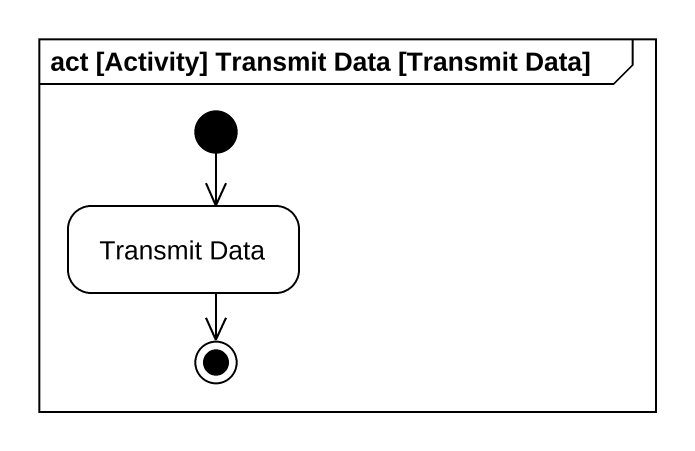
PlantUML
@startuml
mainframe act [Activity] Transmit Data [Transmit Data]
hide empty description
state "Transmit Data" as Transmit_Data
[*] --> Transmit_Data
Transmit_Data --> [*]
@enduml
